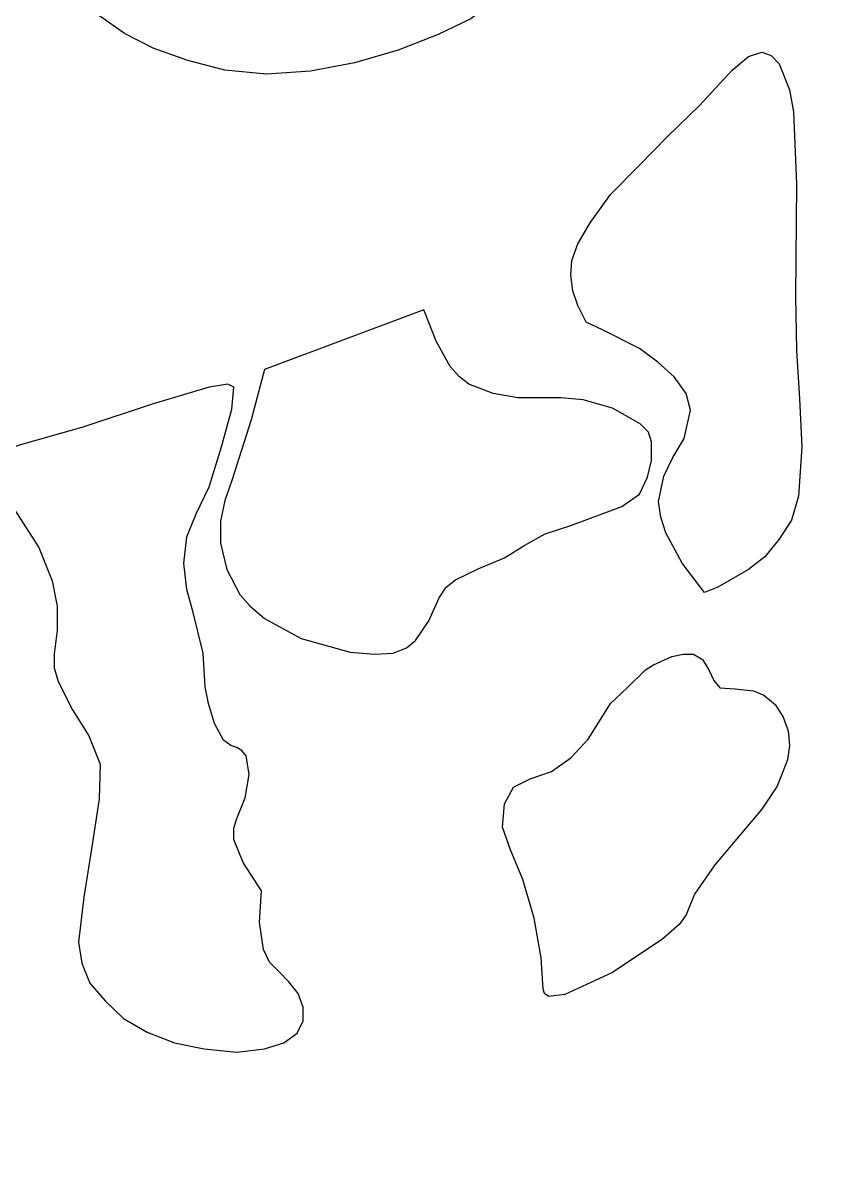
# Model space of a CAD drawing. Header units: centimetres. Extents: x -9.5 to 4.7, y -9.1 to 10.1.
# Drawn here: x 0.928 to 2.793, y -4.301 to -1.647 of the extents above; entities that cross this region are included whole.
import ezdxf

# ---------------------------------------------------------------- set-up
doc = ezdxf.new("R2010")
doc.units = ezdxf.units.CM
doc.header["$MEASUREMENT"] = 0
doc.layers.add('layer 1', color=7, linetype='Continuous')

msp = doc.modelspace()

# ---------------------------------------------------------------- linework, layer by layer
at = {"layer": 'layer 1', "color": 142}
for points, knots in [([(4.65826, -9.10151), (4.65826, -9.10151), (-1.74878, -9.10249), (-1.74878, -9.10249), (-1.74878, -9.10249), (-1.74878, -9.10249), (-1.74878, 10.11864), (-1.74878, 10.11864), (-1.74878, 10.11864), (-1.74878, 10.11864), (4.65826, 10.11864), (4.65826, 10.11864), (4.65826, 10.11864), (4.65826, 10.11864), (4.65826, -9.10151), (4.65826, -9.10151)], [0, 0, 0, 0, 0.2, 0.2, 0.2, 0.2, 0.4, 0.4, 0.4, 0.4, 0.6, 0.6, 0.6, 0.6, 1, 1, 1, 1]), ([(1.03295, -1.57415), (1.03295, -1.57415), (1.06569, -1.6031), (1.06569, -1.6031), (1.06569, -1.6031), (1.06569, -1.6031), (1.16251, -1.67065), (1.16251, -1.67065), (1.16251, -1.67065), (1.16251, -1.67065), (1.22836, -1.70452), (1.22836, -1.70452), (1.22836, -1.70452), (1.22836, -1.70452), (1.30845, -1.73347), (1.30845, -1.73347), (1.30845, -1.73347), (1.30845, -1.73347), (1.39352, -1.75533), (1.39352, -1.75533), (1.39352, -1.75533), (1.39352, -1.75533), (1.48998, -1.76498), (1.48998, -1.76498), (1.48998, -1.76498), (1.48998, -1.76498), (1.59143, -1.75769), (1.59143, -1.75769), (1.59143, -1.75769), (1.59143, -1.75769), (1.69287, -1.73839), (1.69287, -1.73839), (1.69287, -1.73839), (1.69287, -1.73839), (1.79432, -1.70944), (1.79432, -1.70944), (1.79432, -1.70944), (1.79432, -1.70944), (1.88615, -1.67321), (1.88615, -1.67321), (1.88615, -1.67321), (1.88615, -1.67321), (1.96161, -1.63697), (1.96161, -1.63697), (1.96161, -1.63697), (1.96161, -1.63697), (2.01821, -1.59581), (2.01821, -1.59581), (2.01821, -1.59581), (2.01821, -1.59581), (2.04882, -1.55957), (2.04882, -1.55957), (2.04882, -1.55957), (2.04882, -1.55957), (2.05345, -1.545), (2.05345, -1.545), (2.05345, -1.545), (2.05345, -1.545), (2.05131, -1.53062), (2.05131, -1.53062), (2.05131, -1.53062), (2.05131, -1.53062), (2.02034, -1.49202), (2.02034, -1.49202), (2.02034, -1.49202), (2.02034, -1.49202), (1.9876, -1.46051), (1.9876, -1.46051), (1.9876, -1.46051), (1.9876, -1.46051), (1.95698, -1.4292), (1.95698, -1.4292), (1.95698, -1.4292), (1.95698, -1.4292), (1.931, -1.37347), (1.931, -1.37347), (1.931, -1.37347), (1.931, -1.37347), (1.91427, -1.34688), (1.91427, -1.34688), (1.91427, -1.34688), (1.91427, -1.34688), (1.89078, -1.33487), (1.89078, -1.33487), (1.89078, -1.33487), (1.89078, -1.33487), (1.86479, -1.3325), (1.86479, -1.3325), (1.86479, -1.3325), (1.86479, -1.3325), (1.83418, -1.33979), (1.83418, -1.33979), (1.83418, -1.33979), (1.83418, -1.33979), (1.78471, -1.36145), (1.78471, -1.36145), (1.78471, -1.36145), (1.78471, -1.36145), (1.76121, -1.37347), (1.76121, -1.37347), (1.76121, -1.37347), (1.76121, -1.37347), (1.74484, -1.36874), (1.74484, -1.36874), (1.74484, -1.36874), (1.74484, -1.36874), (1.71174, -1.34688), (1.71174, -1.34688), (1.71174, -1.34688), (1.71174, -1.34688), (1.69287, -1.32285), (1.69287, -1.32285), (1.69287, -1.32285), (1.69287, -1.32285), (1.67863, -1.2939), (1.67863, -1.2939), (1.67863, -1.2939), (1.67863, -1.2939), (1.67401, -1.25274), (1.67401, -1.25274), (1.67401, -1.25274), (1.67401, -1.25274), (1.6765, -1.20193), (1.6765, -1.20193), (1.6765, -1.20193), (1.6765, -1.20193), (1.67863, -1.14876), (1.67863, -1.14876), (1.67863, -1.14876), (1.67863, -1.14876), (1.66938, -1.11745), (1.66938, -1.11745), (1.66938, -1.11745), (1.66938, -1.11745), (1.65265, -1.09578), (1.65265, -1.09578), (1.65265, -1.09578), (1.65265, -1.09578), (1.63165, -1.08121), (1.63165, -1.08121), (1.63165, -1.08121), (1.63165, -1.08121), (1.58431, -1.06427), (1.58431, -1.06427), (1.58431, -1.06427), (1.58431, -1.06427), (1.56793, -1.05462), (1.56793, -1.05462), (1.56793, -1.05462), (1.56793, -1.05462), (1.56082, -1.03532), (1.56082, -1.03532), (1.56082, -1.03532), (1.56082, -1.03532), (1.5537, -1.01602), (1.5537, -1.01602), (1.5537, -1.01602), (1.5537, -1.01602), (1.54195, -1.00637), (1.54195, -1.00637), (1.54195, -1.00637), (1.54195, -1.00637), (1.51134, -1.00145), (1.51134, -1.00145), (1.51134, -1.00145), (1.51134, -1.00145), (1.44051, -1.01602), (1.44051, -1.01602), (1.44051, -1.01602), (1.44051, -1.01602), (1.38889, -1.03296), (1.38889, -1.03296), (1.38889, -1.03296), (1.38889, -1.03296), (1.31806, -1.06191), (1.31806, -1.06191), (1.31806, -1.06191), (1.31806, -1.06191), (1.22623, -1.10543), (1.22623, -1.10543), (1.22623, -1.10543), (1.22623, -1.10543), (1.20736, -1.19228), (1.20736, -1.19228), (1.20736, -1.19228), (1.20736, -1.19228), (1.19312, -1.26476), (1.19312, -1.26476), (1.19312, -1.26476), (1.19312, -1.26476), (1.186, -1.3325), (1.186, -1.3325), (1.186, -1.3325), (1.186, -1.3325), (1.17889, -1.35417), (1.17889, -1.35417), (1.17889, -1.35417), (1.17889, -1.35417), (1.16002, -1.36874), (1.16002, -1.36874), (1.16002, -1.36874), (1.16002, -1.36874), (1.10129, -1.38804), (1.10129, -1.38804), (1.10129, -1.38804), (1.10129, -1.38804), (1.0422, -1.40261), (1.0422, -1.40261), (1.0422, -1.40261), (1.0422, -1.40261), (1.02334, -1.41226), (1.02334, -1.41226), (1.02334, -1.41226), (1.02334, -1.41226), (1.01622, -1.42664), (1.01622, -1.42664), (1.01622, -1.42664), (1.01622, -1.42664), (1.02583, -1.51605), (1.02583, -1.51605), (1.02583, -1.51605), (1.02583, -1.51605), (1.03295, -1.57415), (1.03295, -1.57415)], [0, 0, 0, 0, 0.0175439, 0.0175439, 0.0175439, 0.0175439, 0.0350877, 0.0350877, 0.0350877, 0.0350877, 0.0526316, 0.0526316, 0.0526316, 0.0526316, 0.0701754, 0.0701754, 0.0701754, 0.0701754, 0.0877193, 0.0877193, 0.0877193, 0.0877193, 0.1052632, 0.1052632, 0.1052632, 0.1052632, 0.122807, 0.122807, 0.122807, 0.122807, 0.1403509, 0.1403509, 0.1403509, 0.1403509, 0.1578947, 0.1578947, 0.1578947, 0.1578947, 0.1754386, 0.1754386, 0.1754386, 0.1754386, 0.1929825, 0.1929825, 0.1929825, 0.1929825, 0.2105263, 0.2105263, 0.2105263, 0.2105263, 0.2280702, 0.2280702, 0.2280702, 0.2280702, 0.245614, 0.245614, 0.245614, 0.245614, 0.2631579, 0.2631579, 0.2631579, 0.2631579, 0.2807018, 0.2807018, 0.2807018, 0.2807018, 0.2982456, 0.2982456, 0.2982456, 0.2982456, 0.3157895, 0.3157895, 0.3157895, 0.3157895, 0.3333333, 0.3333333, 0.3333333, 0.3333333, 0.3508772, 0.3508772, 0.3508772, 0.3508772, 0.3684211, 0.3684211, 0.3684211, 0.3684211, 0.3859649, 0.3859649, 0.3859649, 0.3859649, 0.4035088, 0.4035088, 0.4035088, 0.4035088, 0.4210526, 0.4210526, 0.4210526, 0.4210526, 0.4385965, 0.4385965, 0.4385965, 0.4385965, 0.4561404, 0.4561404, 0.4561404, 0.4561404, 0.4736842, 0.4736842, 0.4736842, 0.4736842, 0.4912281, 0.4912281, 0.4912281, 0.4912281, 0.5087719, 0.5087719, 0.5087719, 0.5087719, 0.5263158, 0.5263158, 0.5263158, 0.5263158, 0.5438596, 0.5438596, 0.5438596, 0.5438596, 0.5614035, 0.5614035, 0.5614035, 0.5614035, 0.5789474, 0.5789474, 0.5789474, 0.5789474, 0.5964912, 0.5964912, 0.5964912, 0.5964912, 0.6140351, 0.6140351, 0.6140351, 0.6140351, 0.6315789, 0.6315789, 0.6315789, 0.6315789, 0.6491228, 0.6491228, 0.6491228, 0.6491228, 0.6666667, 0.6666667, 0.6666667, 0.6666667, 0.6842105, 0.6842105, 0.6842105, 0.6842105, 0.7017544, 0.7017544, 0.7017544, 0.7017544, 0.7192982, 0.7192982, 0.7192982, 0.7192982, 0.7368421, 0.7368421, 0.7368421, 0.7368421, 0.754386, 0.754386, 0.754386, 0.754386, 0.7719298, 0.7719298, 0.7719298, 0.7719298, 0.7894737, 0.7894737, 0.7894737, 0.7894737, 0.8070175, 0.8070175, 0.8070175, 0.8070175, 0.8245614, 0.8245614, 0.8245614, 0.8245614, 0.8421053, 0.8421053, 0.8421053, 0.8421053, 0.8596491, 0.8596491, 0.8596491, 0.8596491, 0.877193, 0.877193, 0.877193, 0.877193, 0.8947368, 0.8947368, 0.8947368, 0.8947368, 0.9122807, 0.9122807, 0.9122807, 0.9122807, 0.9298246, 0.9298246, 0.9298246, 0.9298246, 0.9473684, 0.9473684, 0.9473684, 0.9473684, 0.9649123, 0.9649123, 0.9649123, 0.9649123, 1, 1, 1, 1]), ([(2.22786, -2.33748), (2.22786, -2.33748), (2.26559, -2.35441), (2.26559, -2.35441), (2.26559, -2.35441), (2.26559, -2.35441), (2.35066, -2.39794), (2.35066, -2.39794), (2.35066, -2.39794), (2.35066, -2.39794), (2.39302, -2.42945), (2.39302, -2.42945), (2.39302, -2.42945), (2.39302, -2.42945), (2.43075, -2.46312), (2.43075, -2.46312), (2.43075, -2.46312), (2.43075, -2.46312), (2.45887, -2.50192), (2.45887, -2.50192), (2.45887, -2.50192), (2.45887, -2.50192), (2.46848, -2.54052), (2.46848, -2.54052), (2.46848, -2.54052), (2.46848, -2.54052), (2.45424, -2.60571), (2.45424, -2.60571), (2.45424, -2.60571), (2.45424, -2.60571), (2.42826, -2.64923), (2.42826, -2.64923), (2.42826, -2.64923), (2.42826, -2.64923), (2.40726, -2.69275), (2.40726, -2.69275), (2.40726, -2.69275), (2.40726, -2.69275), (2.39516, -2.75065), (2.39516, -2.75065), (2.39516, -2.75065), (2.39516, -2.75065), (2.40014, -2.78689), (2.40014, -2.78689), (2.40014, -2.78689), (2.40014, -2.78689), (2.41188, -2.82313), (2.41188, -2.82313), (2.41188, -2.82313), (2.41188, -2.82313), (2.44962, -2.89324), (2.44962, -2.89324), (2.44962, -2.89324), (2.44962, -2.89324), (2.50123, -2.96098), (2.50123, -2.96098), (2.50123, -2.96098), (2.50123, -2.96098), (2.53184, -2.94877), (2.53184, -2.94877), (2.53184, -2.94877), (2.53184, -2.94877), (2.60267, -2.90781), (2.60267, -2.90781), (2.60267, -2.90781), (2.60267, -2.90781), (2.6404, -2.87866), (2.6404, -2.87866), (2.6404, -2.87866), (2.6404, -2.87866), (2.67351, -2.8377), (2.67351, -2.8377), (2.67351, -2.8377), (2.67351, -2.8377), (2.70163, -2.79418), (2.70163, -2.79418), (2.70163, -2.79418), (2.70163, -2.79418), (2.71835, -2.73864), (2.71835, -2.73864), (2.71835, -2.73864), (2.71835, -2.73864), (2.72547, -2.62501), (2.72547, -2.62501), (2.72547, -2.62501), (2.72547, -2.62501), (2.72049, -2.51393), (2.72049, -2.51393), (2.72049, -2.51393), (2.72049, -2.51393), (2.71337, -2.40286), (2.71337, -2.40286), (2.71337, -2.40286), (2.71337, -2.40286), (2.71124, -2.27721), (2.71124, -2.27721), (2.71124, -2.27721), (2.71124, -2.27721), (2.71337, -2.01864), (2.71337, -2.01864), (2.71337, -2.01864), (2.71337, -2.01864), (2.70661, -1.85183), (2.70661, -1.85183), (2.70661, -1.85183), (2.70661, -1.85183), (2.697, -1.80122), (2.697, -1.80122), (2.697, -1.80122), (2.697, -1.80122), (2.67351, -1.74076), (2.67351, -1.74076), (2.67351, -1.74076), (2.67351, -1.74076), (2.65464, -1.72146), (2.65464, -1.72146), (2.65464, -1.72146), (2.65464, -1.72146), (2.63328, -1.71417), (2.63328, -1.71417), (2.63328, -1.71417), (2.63328, -1.71417), (2.60267, -1.72382), (2.60267, -1.72382), (2.60267, -1.72382), (2.60267, -1.72382), (2.56494, -1.75533), (2.56494, -1.75533), (2.56494, -1.75533), (2.56494, -1.75533), (2.48948, -1.83745), (2.48948, -1.83745), (2.48948, -1.83745), (2.48948, -1.83745), (2.41651, -1.90756), (2.41651, -1.90756), (2.41651, -1.90756), (2.41651, -1.90756), (2.35066, -1.97511), (2.35066, -1.97511), (2.35066, -1.97511), (2.35066, -1.97511), (2.28446, -2.04286), (2.28446, -2.04286), (2.28446, -2.04286), (2.28446, -2.04286), (2.23747, -2.10805), (2.23747, -2.10805), (2.23747, -2.10805), (2.23747, -2.10805), (2.209, -2.15629), (2.209, -2.15629), (2.209, -2.15629), (2.209, -2.15629), (2.19476, -2.19509), (2.19476, -2.19509), (2.19476, -2.19509), (2.19476, -2.19509), (2.19262, -2.22877), (2.19262, -2.22877), (2.19262, -2.22877), (2.19262, -2.22877), (2.19725, -2.265), (2.19725, -2.265), (2.19725, -2.265), (2.19725, -2.265), (2.209, -2.29888), (2.209, -2.29888), (2.209, -2.29888), (2.209, -2.29888), (2.22786, -2.33748), (2.22786, -2.33748)], [0, 0, 0, 0, 0.0227273, 0.0227273, 0.0227273, 0.0227273, 0.0454545, 0.0454545, 0.0454545, 0.0454545, 0.0681818, 0.0681818, 0.0681818, 0.0681818, 0.0909091, 0.0909091, 0.0909091, 0.0909091, 0.1136364, 0.1136364, 0.1136364, 0.1136364, 0.1363636, 0.1363636, 0.1363636, 0.1363636, 0.1590909, 0.1590909, 0.1590909, 0.1590909, 0.1818182, 0.1818182, 0.1818182, 0.1818182, 0.2045455, 0.2045455, 0.2045455, 0.2045455, 0.2272727, 0.2272727, 0.2272727, 0.2272727, 0.25, 0.25, 0.25, 0.25, 0.2727273, 0.2727273, 0.2727273, 0.2727273, 0.2954545, 0.2954545, 0.2954545, 0.2954545, 0.3181818, 0.3181818, 0.3181818, 0.3181818, 0.3409091, 0.3409091, 0.3409091, 0.3409091, 0.3636364, 0.3636364, 0.3636364, 0.3636364, 0.3863636, 0.3863636, 0.3863636, 0.3863636, 0.4090909, 0.4090909, 0.4090909, 0.4090909, 0.4318182, 0.4318182, 0.4318182, 0.4318182, 0.4545455, 0.4545455, 0.4545455, 0.4545455, 0.4772727, 0.4772727, 0.4772727, 0.4772727, 0.5, 0.5, 0.5, 0.5, 0.5227273, 0.5227273, 0.5227273, 0.5227273, 0.5454545, 0.5454545, 0.5454545, 0.5454545, 0.5681818, 0.5681818, 0.5681818, 0.5681818, 0.5909091, 0.5909091, 0.5909091, 0.5909091, 0.6136364, 0.6136364, 0.6136364, 0.6136364, 0.6363636, 0.6363636, 0.6363636, 0.6363636, 0.6590909, 0.6590909, 0.6590909, 0.6590909, 0.6818182, 0.6818182, 0.6818182, 0.6818182, 0.7045455, 0.7045455, 0.7045455, 0.7045455, 0.7272727, 0.7272727, 0.7272727, 0.7272727, 0.75, 0.75, 0.75, 0.75, 0.7727273, 0.7727273, 0.7727273, 0.7727273, 0.7954545, 0.7954545, 0.7954545, 0.7954545, 0.8181818, 0.8181818, 0.8181818, 0.8181818, 0.8409091, 0.8409091, 0.8409091, 0.8409091, 0.8636364, 0.8636364, 0.8636364, 0.8636364, 0.8863636, 0.8863636, 0.8863636, 0.8863636, 0.9090909, 0.9090909, 0.9090909, 0.9090909, 0.9318182, 0.9318182, 0.9318182, 0.9318182, 0.9545455, 0.9545455, 0.9545455, 0.9545455, 1, 1, 1, 1]), ([(1.48536, -2.44619), (1.48536, -2.44619), (1.85305, -2.30853), (1.85305, -2.30853), (1.85305, -2.30853), (1.85305, -2.30853), (1.88152, -2.381), (1.88152, -2.381), (1.88152, -2.381), (1.88152, -2.381), (1.91427, -2.4391), (1.91427, -2.4391), (1.91427, -2.4391), (1.91427, -2.4391), (1.93563, -2.46312), (1.93563, -2.46312), (1.93563, -2.46312), (1.93563, -2.46312), (1.95698, -2.48006), (1.95698, -2.48006), (1.95698, -2.48006), (1.95698, -2.48006), (2.01358, -2.50192), (2.01358, -2.50192), (2.01358, -2.50192), (2.01358, -2.50192), (2.06982, -2.51157), (2.06982, -2.51157), (2.06982, -2.51157), (2.06982, -2.51157), (2.16913, -2.51157), (2.16913, -2.51157), (2.16913, -2.51157), (2.16913, -2.51157), (2.22074, -2.5163), (2.22074, -2.5163), (2.22074, -2.5163), (2.22074, -2.5163), (2.28908, -2.5356), (2.28908, -2.5356), (2.28908, -2.5356), (2.28908, -2.5356), (2.3528, -2.57183), (2.3528, -2.57183), (2.3528, -2.57183), (2.3528, -2.57183), (2.37166, -2.59113), (2.37166, -2.59113), (2.37166, -2.59113), (2.37166, -2.59113), (2.37878, -2.61299), (2.37878, -2.61299), (2.37878, -2.61299), (2.37878, -2.61299), (2.37878, -2.65652), (2.37878, -2.65652), (2.37878, -2.65652), (2.37878, -2.65652), (2.36953, -2.69512), (2.36953, -2.69512), (2.36953, -2.69512), (2.36953, -2.69512), (2.35066, -2.73372), (2.35066, -2.73372), (2.35066, -2.73372), (2.35066, -2.73372), (2.31044, -2.76286), (2.31044, -2.76286), (2.31044, -2.76286), (2.31044, -2.76286), (2.19262, -2.80619), (2.19262, -2.80619), (2.19262, -2.80619), (2.19262, -2.80619), (2.13353, -2.82549), (2.13353, -2.82549), (2.13353, -2.82549), (2.13353, -2.82549), (2.08655, -2.85208), (2.08655, -2.85208), (2.08655, -2.85208), (2.08655, -2.85208), (2.03921, -2.88122), (2.03921, -2.88122), (2.03921, -2.88122), (2.03921, -2.88122), (1.98048, -2.90525), (1.98048, -2.90525), (1.98048, -2.90525), (1.98048, -2.90525), (1.92637, -2.93184), (1.92637, -2.93184), (1.92637, -2.93184), (1.92637, -2.93184), (1.90502, -2.94877), (1.90502, -2.94877), (1.90502, -2.94877), (1.90502, -2.94877), (1.88864, -2.973), (1.88864, -2.973), (1.88864, -2.973), (1.88864, -2.973), (1.86479, -3.02617), (1.86479, -3.02617), (1.86479, -3.02617), (1.86479, -3.02617), (1.83418, -3.07206), (1.83418, -3.07206), (1.83418, -3.07206), (1.83418, -3.07206), (1.81318, -3.08899), (1.81318, -3.08899), (1.81318, -3.08899), (1.81318, -3.08899), (1.78257, -3.10101), (1.78257, -3.10101), (1.78257, -3.10101), (1.78257, -3.10101), (1.73986, -3.10337), (1.73986, -3.10337), (1.73986, -3.10337), (1.73986, -3.10337), (1.68326, -3.09864), (1.68326, -3.09864), (1.68326, -3.09864), (1.68326, -3.09864), (1.57043, -3.06713), (1.57043, -3.06713), (1.57043, -3.06713), (1.57043, -3.06713), (1.48536, -3.02125), (1.48536, -3.02125), (1.48536, -3.02125), (1.48536, -3.02125), (1.45225, -2.9923), (1.45225, -2.9923), (1.45225, -2.9923), (1.45225, -2.9923), (1.42876, -2.96571), (1.42876, -2.96571), (1.42876, -2.96571), (1.42876, -2.96571), (1.39815, -2.90781), (1.39815, -2.90781), (1.39815, -2.90781), (1.39815, -2.90781), (1.38391, -2.84735), (1.38391, -2.84735), (1.38391, -2.84735), (1.38391, -2.84735), (1.38391, -2.79654), (1.38391, -2.79654), (1.38391, -2.79654), (1.38391, -2.79654), (1.39352, -2.74829), (1.39352, -2.74829), (1.39352, -2.74829), (1.39352, -2.74829), (1.40989, -2.7024), (1.40989, -2.7024), (1.40989, -2.7024), (1.40989, -2.7024), (1.45474, -2.56218), (1.45474, -2.56218), (1.45474, -2.56218), (1.45474, -2.56218), (1.48536, -2.44619), (1.48536, -2.44619)], [0, 0, 0, 0, 0.0232558, 0.0232558, 0.0232558, 0.0232558, 0.0465116, 0.0465116, 0.0465116, 0.0465116, 0.0697674, 0.0697674, 0.0697674, 0.0697674, 0.0930233, 0.0930233, 0.0930233, 0.0930233, 0.1162791, 0.1162791, 0.1162791, 0.1162791, 0.1395349, 0.1395349, 0.1395349, 0.1395349, 0.1627907, 0.1627907, 0.1627907, 0.1627907, 0.1860465, 0.1860465, 0.1860465, 0.1860465, 0.2093023, 0.2093023, 0.2093023, 0.2093023, 0.2325581, 0.2325581, 0.2325581, 0.2325581, 0.255814, 0.255814, 0.255814, 0.255814, 0.2790698, 0.2790698, 0.2790698, 0.2790698, 0.3023256, 0.3023256, 0.3023256, 0.3023256, 0.3255814, 0.3255814, 0.3255814, 0.3255814, 0.3488372, 0.3488372, 0.3488372, 0.3488372, 0.372093, 0.372093, 0.372093, 0.372093, 0.3953488, 0.3953488, 0.3953488, 0.3953488, 0.4186047, 0.4186047, 0.4186047, 0.4186047, 0.4418605, 0.4418605, 0.4418605, 0.4418605, 0.4651163, 0.4651163, 0.4651163, 0.4651163, 0.4883721, 0.4883721, 0.4883721, 0.4883721, 0.5116279, 0.5116279, 0.5116279, 0.5116279, 0.5348837, 0.5348837, 0.5348837, 0.5348837, 0.5581395, 0.5581395, 0.5581395, 0.5581395, 0.5813953, 0.5813953, 0.5813953, 0.5813953, 0.6046512, 0.6046512, 0.6046512, 0.6046512, 0.627907, 0.627907, 0.627907, 0.627907, 0.6511628, 0.6511628, 0.6511628, 0.6511628, 0.6744186, 0.6744186, 0.6744186, 0.6744186, 0.6976744, 0.6976744, 0.6976744, 0.6976744, 0.7209302, 0.7209302, 0.7209302, 0.7209302, 0.744186, 0.744186, 0.744186, 0.744186, 0.7674419, 0.7674419, 0.7674419, 0.7674419, 0.7906977, 0.7906977, 0.7906977, 0.7906977, 0.8139535, 0.8139535, 0.8139535, 0.8139535, 0.8372093, 0.8372093, 0.8372093, 0.8372093, 0.8604651, 0.8604651, 0.8604651, 0.8604651, 0.8837209, 0.8837209, 0.8837209, 0.8837209, 0.9069767, 0.9069767, 0.9069767, 0.9069767, 0.9302326, 0.9302326, 0.9302326, 0.9302326, 0.9534884, 0.9534884, 0.9534884, 0.9534884, 1, 1, 1, 1]), ([(1.41452, -2.48735), (1.41452, -2.48735), (1.40989, -2.53816), (1.40989, -2.53816), (1.40989, -2.53816), (1.40989, -2.53816), (1.3864, -2.62501), (1.3864, -2.62501), (1.3864, -2.62501), (1.3864, -2.62501), (1.35793, -2.71678), (1.35793, -2.71678), (1.35793, -2.71678), (1.35793, -2.71678), (1.32731, -2.7796), (1.32731, -2.7796), (1.32731, -2.7796), (1.32731, -2.7796), (1.30631, -2.83278), (1.30631, -2.83278), (1.30631, -2.83278), (1.30631, -2.83278), (1.2992, -2.89324), (1.2992, -2.89324), (1.2992, -2.89324), (1.2992, -2.89324), (1.30631, -2.9537), (1.30631, -2.9537), (1.30631, -2.9537), (1.30631, -2.9537), (1.32055, -3.00687), (1.32055, -3.00687), (1.32055, -3.00687), (1.32055, -3.00687), (1.34404, -3.10101), (1.34404, -3.10101), (1.34404, -3.10101), (1.34404, -3.10101), (1.34867, -3.1784), (1.34867, -3.1784), (1.34867, -3.1784), (1.34867, -3.1784), (1.35579, -3.217), (1.35579, -3.217), (1.35579, -3.217), (1.35579, -3.217), (1.37003, -3.26289), (1.37003, -3.26289), (1.37003, -3.26289), (1.37003, -3.26289), (1.39103, -3.30149), (1.39103, -3.30149), (1.39103, -3.30149), (1.39103, -3.30149), (1.40776, -3.3137), (1.40776, -3.3137), (1.40776, -3.3137), (1.40776, -3.3137), (1.42164, -3.31843), (1.42164, -3.31843), (1.42164, -3.31843), (1.42164, -3.31843), (1.43339, -3.32571), (1.43339, -3.32571), (1.43339, -3.32571), (1.43339, -3.32571), (1.443, -3.33773), (1.443, -3.33773), (1.443, -3.33773), (1.443, -3.33773), (1.45012, -3.38125), (1.45012, -3.38125), (1.45012, -3.38125), (1.45012, -3.38125), (1.44051, -3.43442), (1.44051, -3.43442), (1.44051, -3.43442), (1.44051, -3.43442), (1.42164, -3.48267), (1.42164, -3.48267), (1.42164, -3.48267), (1.42164, -3.48267), (1.41452, -3.50453), (1.41452, -3.50453), (1.41452, -3.50453), (1.41452, -3.50453), (1.41452, -3.53112), (1.41452, -3.53112), (1.41452, -3.53112), (1.41452, -3.53112), (1.43588, -3.58429), (1.43588, -3.58429), (1.43588, -3.58429), (1.43588, -3.58429), (1.47824, -3.64948), (1.47824, -3.64948), (1.47824, -3.64948), (1.47824, -3.64948), (1.47361, -3.72195), (1.47361, -3.72195), (1.47361, -3.72195), (1.47361, -3.72195), (1.48286, -3.78477), (1.48286, -3.78477), (1.48286, -3.78477), (1.48286, -3.78477), (1.4971, -3.81372), (1.4971, -3.81372), (1.4971, -3.81372), (1.4971, -3.81372), (1.51846, -3.83558), (1.51846, -3.83558), (1.51846, -3.83558), (1.51846, -3.83558), (1.54195, -3.85961), (1.54195, -3.85961), (1.54195, -3.85961), (1.54195, -3.85961), (1.56331, -3.8862), (1.56331, -3.8862), (1.56331, -3.8862), (1.56331, -3.8862), (1.57505, -3.91771), (1.57505, -3.91771), (1.57505, -3.91771), (1.57505, -3.91771), (1.57505, -3.94902), (1.57505, -3.94902), (1.57505, -3.94902), (1.57505, -3.94902), (1.56082, -3.97797), (1.56082, -3.97797), (1.56082, -3.97797), (1.56082, -3.97797), (1.5302, -3.99983), (1.5302, -3.99983), (1.5302, -3.99983), (1.5302, -3.99983), (1.48536, -4.01421), (1.48536, -4.01421), (1.48536, -4.01421), (1.48536, -4.01421), (1.42164, -4.02149), (1.42164, -4.02149), (1.42164, -4.02149), (1.42164, -4.02149), (1.34618, -4.01421), (1.34618, -4.01421), (1.34618, -4.01421), (1.34618, -4.01421), (1.27784, -3.99983), (1.27784, -3.99983), (1.27784, -3.99983), (1.27784, -3.99983), (1.21448, -3.97561), (1.21448, -3.97561), (1.21448, -3.97561), (1.21448, -3.97561), (1.16002, -3.94429), (1.16002, -3.94429), (1.16002, -3.94429), (1.16002, -3.94429), (1.11766, -3.90313), (1.11766, -3.90313), (1.11766, -3.90313), (1.11766, -3.90313), (1.08242, -3.86217), (1.08242, -3.86217), (1.08242, -3.86217), (1.08242, -3.86217), (1.06356, -3.81609), (1.06356, -3.81609), (1.06356, -3.81609), (1.06356, -3.81609), (1.05644, -3.76784), (1.05644, -3.76784), (1.05644, -3.76784), (1.05644, -3.76784), (1.06819, -3.66405), (1.06819, -3.66405), (1.06819, -3.66405), (1.06819, -3.66405), (1.08705, -3.54805), (1.08705, -3.54805), (1.08705, -3.54805), (1.08705, -3.54805), (1.10342, -3.43678), (1.10342, -3.43678), (1.10342, -3.43678), (1.10342, -3.43678), (1.10592, -3.35703), (1.10592, -3.35703), (1.10592, -3.35703), (1.10592, -3.35703), (1.07993, -3.29184), (1.07993, -3.29184), (1.07993, -3.29184), (1.07993, -3.29184), (1.0422, -3.23158), (1.0422, -3.23158), (1.0422, -3.23158), (1.0422, -3.23158), (1.0091, -3.16619), (1.0091, -3.16619), (1.0091, -3.16619), (1.0091, -3.16619), (0.99984, -3.13488), (0.99984, -3.13488), (0.99984, -3.13488), (0.99984, -3.13488), (0.99984, -3.10337), (0.99984, -3.10337), (0.99984, -3.10337), (0.99984, -3.10337), (1.00696, -3.04783), (1.00696, -3.04783), (1.00696, -3.04783), (1.00696, -3.04783), (1.00696, -2.9923), (1.00696, -2.9923), (1.00696, -2.9923), (1.00696, -2.9923), (0.99522, -2.9344), (0.99522, -2.9344), (0.99522, -2.9344), (0.99522, -2.9344), (0.96461, -2.857), (0.96461, -2.857), (0.96461, -2.857), (0.96461, -2.857), (0.91264, -2.77724), (0.91264, -2.77724), (0.91264, -2.77724), (0.91264, -2.77724), (0.8653, -2.70969), (0.8653, -2.70969), (0.8653, -2.70969), (0.8653, -2.70969), (0.85355, -2.68054), (0.85355, -2.68054), (0.85355, -2.68054), (0.85355, -2.68054), (0.85604, -2.65396), (0.85604, -2.65396), (0.85604, -2.65396), (0.85604, -2.65396), (0.87704, -2.63466), (0.87704, -2.63466), (0.87704, -2.63466), (0.87704, -2.63466), (0.92189, -2.62028), (0.92189, -2.62028), (0.92189, -2.62028), (0.92189, -2.62028), (1.06569, -2.57912), (1.06569, -2.57912), (1.06569, -2.57912), (1.06569, -2.57912), (1.22623, -2.52595), (1.22623, -2.52595), (1.22623, -2.52595), (1.22623, -2.52595), (1.35793, -2.48735), (1.35793, -2.48735), (1.35793, -2.48735), (1.35793, -2.48735), (1.40064, -2.48006), (1.40064, -2.48006), (1.40064, -2.48006), (1.40064, -2.48006), (1.41452, -2.48735), (1.41452, -2.48735)], [0, 0, 0, 0, 0.0144928, 0.0144928, 0.0144928, 0.0144928, 0.0289855, 0.0289855, 0.0289855, 0.0289855, 0.0434783, 0.0434783, 0.0434783, 0.0434783, 0.057971, 0.057971, 0.057971, 0.057971, 0.0724638, 0.0724638, 0.0724638, 0.0724638, 0.0869565, 0.0869565, 0.0869565, 0.0869565, 0.1014493, 0.1014493, 0.1014493, 0.1014493, 0.115942, 0.115942, 0.115942, 0.115942, 0.1304348, 0.1304348, 0.1304348, 0.1304348, 0.1449275, 0.1449275, 0.1449275, 0.1449275, 0.1594203, 0.1594203, 0.1594203, 0.1594203, 0.173913, 0.173913, 0.173913, 0.173913, 0.1884058, 0.1884058, 0.1884058, 0.1884058, 0.2028986, 0.2028986, 0.2028986, 0.2028986, 0.2173913, 0.2173913, 0.2173913, 0.2173913, 0.2318841, 0.2318841, 0.2318841, 0.2318841, 0.2463768, 0.2463768, 0.2463768, 0.2463768, 0.2608696, 0.2608696, 0.2608696, 0.2608696, 0.2753623, 0.2753623, 0.2753623, 0.2753623, 0.2898551, 0.2898551, 0.2898551, 0.2898551, 0.3043478, 0.3043478, 0.3043478, 0.3043478, 0.3188406, 0.3188406, 0.3188406, 0.3188406, 0.3333333, 0.3333333, 0.3333333, 0.3333333, 0.3478261, 0.3478261, 0.3478261, 0.3478261, 0.3623188, 0.3623188, 0.3623188, 0.3623188, 0.3768116, 0.3768116, 0.3768116, 0.3768116, 0.3913043, 0.3913043, 0.3913043, 0.3913043, 0.4057971, 0.4057971, 0.4057971, 0.4057971, 0.4202899, 0.4202899, 0.4202899, 0.4202899, 0.4347826, 0.4347826, 0.4347826, 0.4347826, 0.4492754, 0.4492754, 0.4492754, 0.4492754, 0.4637681, 0.4637681, 0.4637681, 0.4637681, 0.4782609, 0.4782609, 0.4782609, 0.4782609, 0.4927536, 0.4927536, 0.4927536, 0.4927536, 0.5072464, 0.5072464, 0.5072464, 0.5072464, 0.5217391, 0.5217391, 0.5217391, 0.5217391, 0.5362319, 0.5362319, 0.5362319, 0.5362319, 0.5507246, 0.5507246, 0.5507246, 0.5507246, 0.5652174, 0.5652174, 0.5652174, 0.5652174, 0.5797101, 0.5797101, 0.5797101, 0.5797101, 0.5942029, 0.5942029, 0.5942029, 0.5942029, 0.6086957, 0.6086957, 0.6086957, 0.6086957, 0.6231884, 0.6231884, 0.6231884, 0.6231884, 0.6376812, 0.6376812, 0.6376812, 0.6376812, 0.6521739, 0.6521739, 0.6521739, 0.6521739, 0.6666667, 0.6666667, 0.6666667, 0.6666667, 0.6811594, 0.6811594, 0.6811594, 0.6811594, 0.6956522, 0.6956522, 0.6956522, 0.6956522, 0.7101449, 0.7101449, 0.7101449, 0.7101449, 0.7246377, 0.7246377, 0.7246377, 0.7246377, 0.7391304, 0.7391304, 0.7391304, 0.7391304, 0.7536232, 0.7536232, 0.7536232, 0.7536232, 0.7681159, 0.7681159, 0.7681159, 0.7681159, 0.7826087, 0.7826087, 0.7826087, 0.7826087, 0.7971014, 0.7971014, 0.7971014, 0.7971014, 0.8115942, 0.8115942, 0.8115942, 0.8115942, 0.826087, 0.826087, 0.826087, 0.826087, 0.8405797, 0.8405797, 0.8405797, 0.8405797, 0.8550725, 0.8550725, 0.8550725, 0.8550725, 0.8695652, 0.8695652, 0.8695652, 0.8695652, 0.884058, 0.884058, 0.884058, 0.884058, 0.8985507, 0.8985507, 0.8985507, 0.8985507, 0.9130435, 0.9130435, 0.9130435, 0.9130435, 0.9275362, 0.9275362, 0.9275362, 0.9275362, 0.942029, 0.942029, 0.942029, 0.942029, 0.9565217, 0.9565217, 0.9565217, 0.9565217, 0.9710145, 0.9710145, 0.9710145, 0.9710145, 1, 1, 1, 1]), ([(2.12891, -3.87655), (2.12891, -3.87655), (2.1314, -3.8862), (2.1314, -3.8862), (2.1314, -3.8862), (2.1314, -3.8862), (2.14065, -3.89348), (2.14065, -3.89348), (2.14065, -3.89348), (2.14065, -3.89348), (2.17838, -3.88856), (2.17838, -3.88856), (2.17838, -3.88856), (2.17838, -3.88856), (2.28908, -3.83795), (2.28908, -3.83795), (2.28908, -3.83795), (2.28908, -3.83795), (2.40477, -3.76055), (2.40477, -3.76055), (2.40477, -3.76055), (2.40477, -3.76055), (2.4425, -3.72687), (2.4425, -3.72687), (2.4425, -3.72687), (2.4425, -3.72687), (2.45887, -3.70501), (2.45887, -3.70501), (2.45887, -3.70501), (2.45887, -3.70501), (2.47773, -3.65676), (2.47773, -3.65676), (2.47773, -3.65676), (2.47773, -3.65676), (2.52508, -3.58902), (2.52508, -3.58902), (2.52508, -3.58902), (2.52508, -3.58902), (2.63328, -3.46101), (2.63328, -3.46101), (2.63328, -3.46101), (2.63328, -3.46101), (2.66888, -3.40784), (2.66888, -3.40784), (2.66888, -3.40784), (2.66888, -3.40784), (2.69237, -3.34738), (2.69237, -3.34738), (2.69237, -3.34738), (2.69237, -3.34738), (2.697, -3.3137), (2.697, -3.3137), (2.697, -3.3137), (2.697, -3.3137), (2.69451, -3.27983), (2.69451, -3.27983), (2.69451, -3.27983), (2.69451, -3.27983), (2.68276, -3.24832), (2.68276, -3.24832), (2.68276, -3.24832), (2.68276, -3.24832), (2.6639, -3.21937), (2.6639, -3.21937), (2.6639, -3.21937), (2.6639, -3.21937), (2.63827, -3.1977), (2.63827, -3.1977), (2.63827, -3.1977), (2.63827, -3.1977), (2.61442, -3.18805), (2.61442, -3.18805), (2.61442, -3.18805), (2.61442, -3.18805), (2.57206, -3.18313), (2.57206, -3.18313), (2.57206, -3.18313), (2.57206, -3.18313), (2.53682, -3.18077), (2.53682, -3.18077), (2.53682, -3.18077), (2.53682, -3.18077), (2.52258, -3.16383), (2.52258, -3.16383), (2.52258, -3.16383), (2.52258, -3.16383), (2.51084, -3.13961), (2.51084, -3.13961), (2.51084, -3.13961), (2.51084, -3.13961), (2.4966, -3.11558), (2.4966, -3.11558), (2.4966, -3.11558), (2.4966, -3.11558), (2.4756, -3.10337), (2.4756, -3.10337), (2.4756, -3.10337), (2.4756, -3.10337), (2.45175, -3.10337), (2.45175, -3.10337), (2.45175, -3.10337), (2.45175, -3.10337), (2.42577, -3.10829), (2.42577, -3.10829), (2.42577, -3.10829), (2.42577, -3.10829), (2.38341, -3.12759), (2.38341, -3.12759), (2.38341, -3.12759), (2.38341, -3.12759), (2.36454, -3.13961), (2.36454, -3.13961), (2.36454, -3.13961), (2.36454, -3.13961), (2.32219, -3.18077), (2.32219, -3.18077), (2.32219, -3.18077), (2.32219, -3.18077), (2.28446, -3.217), (2.28446, -3.217), (2.28446, -3.217), (2.28446, -3.217), (2.25847, -3.25797), (2.25847, -3.25797), (2.25847, -3.25797), (2.25847, -3.25797), (2.23249, -3.29913), (2.23249, -3.29913), (2.23249, -3.29913), (2.23249, -3.29913), (2.19262, -3.34265), (2.19262, -3.34265), (2.19262, -3.34265), (2.19262, -3.34265), (2.14777, -3.37396), (2.14777, -3.37396), (2.14777, -3.37396), (2.14777, -3.37396), (2.0983, -3.3909), (2.0983, -3.3909), (2.0983, -3.3909), (2.0983, -3.3909), (2.06057, -3.4102), (2.06057, -3.4102), (2.06057, -3.4102), (2.06057, -3.4102), (2.03921, -3.449), (2.03921, -3.449), (2.03921, -3.449), (2.03921, -3.449), (2.03458, -3.50217), (2.03458, -3.50217), (2.03458, -3.50217), (2.03458, -3.50217), (2.05345, -3.55514), (2.05345, -3.55514), (2.05345, -3.55514), (2.05345, -3.55514), (2.08192, -3.62289), (2.08192, -3.62289), (2.08192, -3.62289), (2.08192, -3.62289), (2.10755, -3.7123), (2.10755, -3.7123), (2.10755, -3.7123), (2.10755, -3.7123), (2.12428, -3.80407), (2.12428, -3.80407), (2.12428, -3.80407), (2.12428, -3.80407), (2.12891, -3.87655), (2.12891, -3.87655)], [0, 0, 0, 0, 0.0227273, 0.0227273, 0.0227273, 0.0227273, 0.0454545, 0.0454545, 0.0454545, 0.0454545, 0.0681818, 0.0681818, 0.0681818, 0.0681818, 0.0909091, 0.0909091, 0.0909091, 0.0909091, 0.1136364, 0.1136364, 0.1136364, 0.1136364, 0.1363636, 0.1363636, 0.1363636, 0.1363636, 0.1590909, 0.1590909, 0.1590909, 0.1590909, 0.1818182, 0.1818182, 0.1818182, 0.1818182, 0.2045455, 0.2045455, 0.2045455, 0.2045455, 0.2272727, 0.2272727, 0.2272727, 0.2272727, 0.25, 0.25, 0.25, 0.25, 0.2727273, 0.2727273, 0.2727273, 0.2727273, 0.2954545, 0.2954545, 0.2954545, 0.2954545, 0.3181818, 0.3181818, 0.3181818, 0.3181818, 0.3409091, 0.3409091, 0.3409091, 0.3409091, 0.3636364, 0.3636364, 0.3636364, 0.3636364, 0.3863636, 0.3863636, 0.3863636, 0.3863636, 0.4090909, 0.4090909, 0.4090909, 0.4090909, 0.4318182, 0.4318182, 0.4318182, 0.4318182, 0.4545455, 0.4545455, 0.4545455, 0.4545455, 0.4772727, 0.4772727, 0.4772727, 0.4772727, 0.5, 0.5, 0.5, 0.5, 0.5227273, 0.5227273, 0.5227273, 0.5227273, 0.5454545, 0.5454545, 0.5454545, 0.5454545, 0.5681818, 0.5681818, 0.5681818, 0.5681818, 0.5909091, 0.5909091, 0.5909091, 0.5909091, 0.6136364, 0.6136364, 0.6136364, 0.6136364, 0.6363636, 0.6363636, 0.6363636, 0.6363636, 0.6590909, 0.6590909, 0.6590909, 0.6590909, 0.6818182, 0.6818182, 0.6818182, 0.6818182, 0.7045455, 0.7045455, 0.7045455, 0.7045455, 0.7272727, 0.7272727, 0.7272727, 0.7272727, 0.75, 0.75, 0.75, 0.75, 0.7727273, 0.7727273, 0.7727273, 0.7727273, 0.7954545, 0.7954545, 0.7954545, 0.7954545, 0.8181818, 0.8181818, 0.8181818, 0.8181818, 0.8409091, 0.8409091, 0.8409091, 0.8409091, 0.8636364, 0.8636364, 0.8636364, 0.8636364, 0.8863636, 0.8863636, 0.8863636, 0.8863636, 0.9090909, 0.9090909, 0.9090909, 0.9090909, 0.9318182, 0.9318182, 0.9318182, 0.9318182, 0.9545455, 0.9545455, 0.9545455, 0.9545455, 1, 1, 1, 1])]:
    msp.add_open_spline(points, degree=3, knots=knots, dxfattribs=at)

doc.saveas('drawing.dxf')
